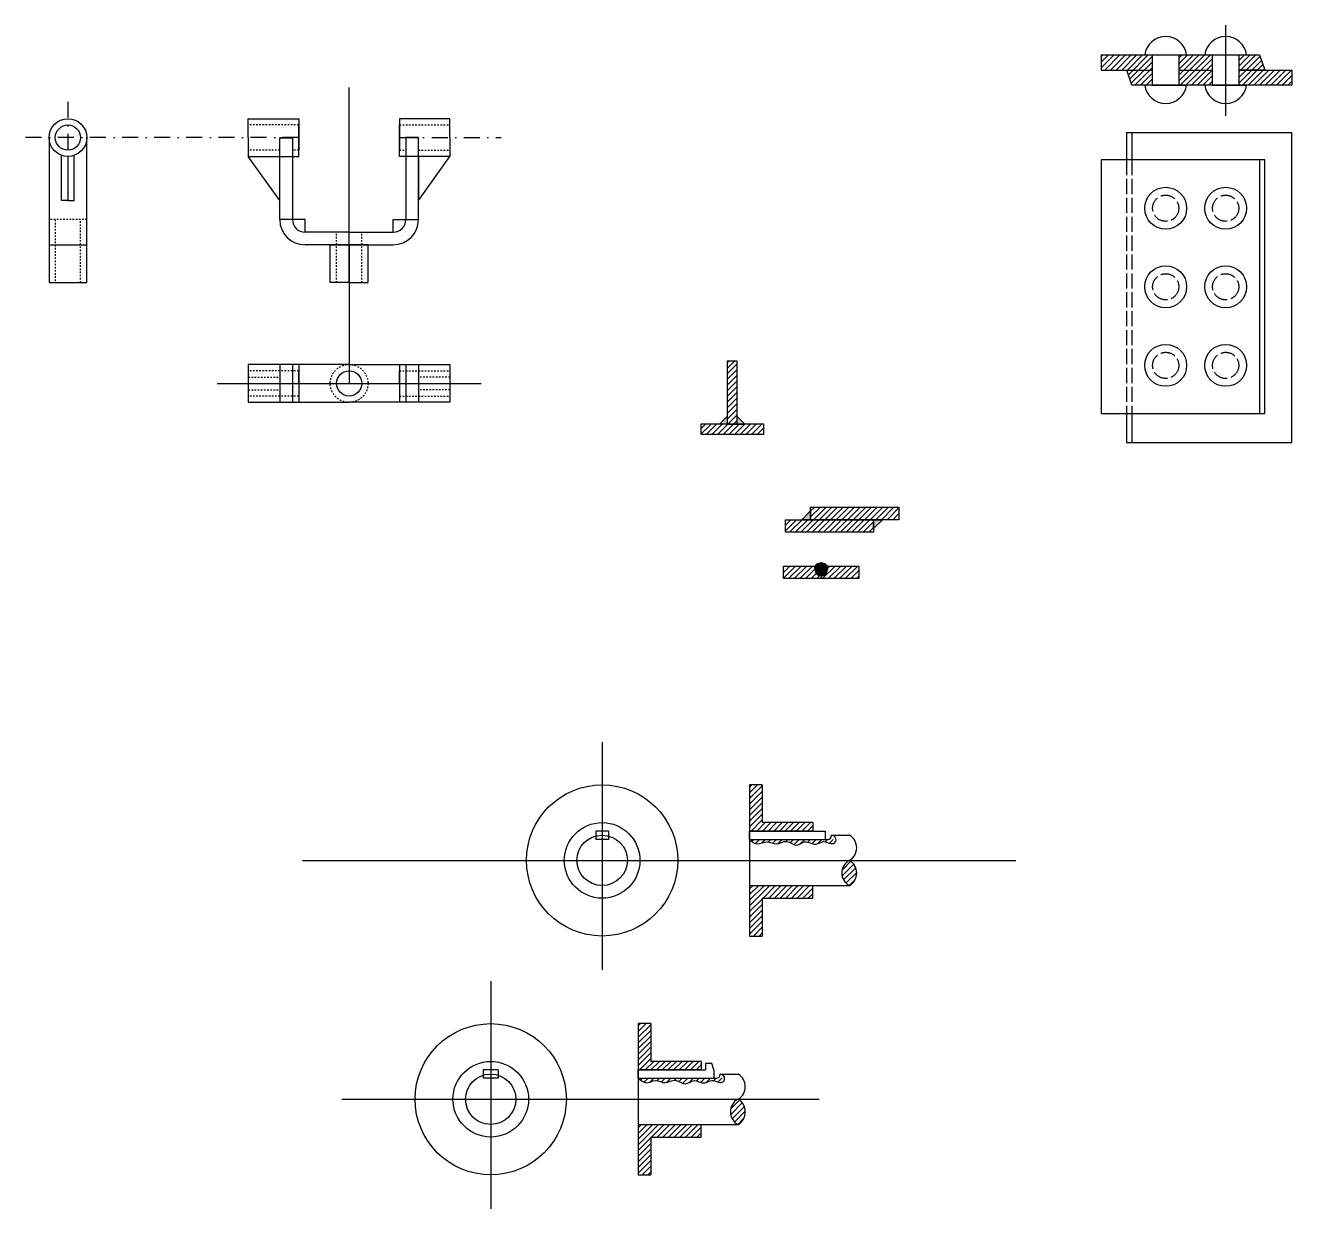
# Model space of a CAD drawing. Header units: millimetres. Extents: x -2626 to 3046, y -440 to 1628.
# Drawn here: x -863 to 142, y -88 to 851 of the extents above; entities that cross this region are included whole.
import ezdxf

# ---------------------------------------------------------------- set-up
doc = ezdxf.new("R2010")
doc.units = ezdxf.units.MM
for name, pattern in [('ACAD_ISO02W100', [15, 12, -3]), ('DASHDOT', [25.4, 12.7, -6.35, 0, -6.35]), ('JIS_02_1.2', [2.5, 1.25, -1.25])]:
    doc.linetypes.add(name, pattern=pattern)
pattern_1 = [(45, (-88.3866, -189.554), (-2.245064, 2.245064), [])]

msp = doc.modelspace()

# ---------------------------------------------------------------- hatches: boundary and pattern name
h = msp.add_hatch()
h.set_pattern_fill('ANSI31', color=256)
h.paths.add_polyline_path([(142.249, 815.683), (100.262, 815.683), (100.262, 803.683), (106.498, 803.683), (142.249, 803.683)])
h.paths.add_polyline_path([(116.672, 827.683), (100.262, 827.683), (100.262, 815.683), (121.046, 815.683)])
h.paths.add_polyline_path([(79.478, 827.683), (52.693, 827.683), (52.693, 815.683), (79.478, 815.683)])
h.paths.add_polyline_path([(79.478, 815.683), (52.693, 815.683), (52.693, 803.683), (79.478, 803.683)])
h.paths.add_polyline_path([(31.909, 815.683), (11.514, 815.683), (15.495, 803.683), (31.909, 803.683)])
h.paths.add_polyline_path([(31.909, 827.683), (-8.882, 827.683), (-8.882, 815.683), (31.909, 815.683)])
h = msp.add_hatch()
h.set_pattern_fill('ANSI31', color=256)
h.paths.add_polyline_path([(-297.645, 584.637), (-305.645, 584.637), (-305.645, 534.637), (-297.645, 534.637), (-297.645, 540.637)])
h.paths.add_polyline_path([(-276.645, 534.637), (-326.645, 534.637), (-326.645, 526.637), (-276.645, 526.637)])
h = msp.add_hatch(color=256)
h.dxf.hatch_style = 1
h.paths.add_polyline_path([(-305.645, 540.637), (-311.645, 534.637), (-305.645, 534.637)])
h.paths.add_polyline_path([(-297.645, 540.637), (-297.645, 534.637), (-291.645, 534.637)])
h = msp.add_hatch()
h.set_pattern_fill('ANSI31', color=256)
h.paths.add_polyline_path([(-169.501, 468.799), (-239.501, 468.799), (-239.501, 458.799), (-189.501, 458.799), (-169.501, 458.799)])
h.paths.add_polyline_path([(-189.501, 458.799), (-239.501, 458.799), (-259.501, 458.799), (-259.501, 448.799), (-189.501, 448.799)])
h = msp.add_hatch(color=256)
h.dxf.hatch_style = 1
h.paths.add_polyline_path([(-239.501, 465.799), (-246.501, 458.799), (-239.501, 458.799)])
h.paths.add_polyline_path([(-182.501, 458.799), (-189.501, 458.799), (-189.501, 451.799)])
h = msp.add_hatch()
h.set_pattern_fill('ANSI31', color=256)
h.paths.add_polyline_path([(-236.095, 419.161), (-236.095, 422.026), (-261.095, 422.026), (-261.095, 412.026), (-231.095, 412.026), (-231.095, 414.161, -0.41421356)])
h.paths.add_polyline_path([(-201.095, 422.026), (-226.095, 422.026), (-226.095, 419.161, -0.41421356), (-231.095, 414.161), (-231.095, 412.026), (-201.095, 412.026)])
h = msp.add_hatch(color=256)
h.dxf.hatch_style = 1
h.paths.add_polyline_path([(-226.095, 422.026, 0.47080597), (-236.095, 422.026), (-236.095, 419.161, 1), (-226.095, 419.161)])
h = msp.add_hatch()
h.set_pattern_fill('ANSI31', color=256)
h.paths.add_polyline_path([(-277.822, 248.354), (-287.822, 248.354), (-287.822, 211.684), (-237.822, 211.684), (-237.822, 218.354), (-277.822, 218.354)])
h.paths.add_polyline_path([(-237.822, 168.354), (-287.822, 168.354), (-287.822, 128.354), (-277.822, 128.354), (-277.822, 158.354), (-237.822, 158.354)])
h = msp.add_hatch()
h.set_pattern_fill('ANSI31', color=256)
edge = h.paths.add_edge_path()
edge.add_spline(control_points=[(-287.822, 205.024), (-285.831, 203.294), (-281.688, 199.694), (-274.044, 204.953), (-266.355, 199.58), (-258.222, 205.886), (-250.781, 198.148), (-243.472, 205.469), (-236.039, 199.078), (-229.266, 204.859), (-224.431, 201.139), (-219.687, 202.072), (-219.234, 204.222), (-219.298, 205.024)], knot_values=[0, 0, 0, 0, 7.12720959, 14.82957451, 22.64686129, 30.98239429, 39.69912068, 46.1696486, 55.4132246, 61.48905472, 67.88477778, 71.39405672, 73.59149744, 73.59149744, 73.59149744, 73.59149744], degree=3, periodic=0)
edge.add_line((-219.298, 205.024), (-287.822, 205.024))
h = msp.add_hatch()
h.set_pattern_fill('ANSI31', color=256)
h.paths.add_polyline_path([(-208.588, 188.354), (-208.98, 188.354, 0.57087862), (-208.98, 168.354), (-208.588, 168.354, 0.57087862)])
h = msp.add_hatch()
h.set_pattern_fill('ANSI31', color=256)
h.set_pattern_definition(pattern_1)
h.paths.add_polyline_path([(-366.209, 58.8), (-376.209, 58.8), (-376.209, 22.13), (-326.209, 22.13), (-326.209, 28.8), (-366.209, 28.8)])
h.paths.add_polyline_path([(-326.209, -21.2), (-376.209, -21.2), (-376.209, -61.2), (-366.209, -61.2), (-366.209, -31.2), (-326.209, -31.2)])
h = msp.add_hatch()
h.set_pattern_fill('ANSI31', color=256)
h.set_pattern_definition(pattern_1)
edge = h.paths.add_edge_path()
edge.add_spline(control_points=[(-376.209, 15.47), (-374.218, 13.74), (-370.075, 10.14), (-362.431, 15.399), (-354.742, 10.026), (-346.608, 16.332), (-339.168, 8.594), (-331.859, 15.915), (-324.425, 9.524), (-317.653, 15.305), (-312.818, 11.584), (-308.074, 12.518), (-307.62, 14.667), (-307.684, 15.47)], knot_values=[0, 0, 0, 0, 7.12720959, 14.82957451, 22.64686129, 30.98239429, 39.69912068, 46.1696486, 55.4132246, 61.48905472, 67.88477778, 71.39405672, 73.59149744, 73.59149744, 73.59149744, 73.59149744], degree=3, periodic=0)
edge.add_line((-307.684, 15.47), (-376.209, 15.47))
h = msp.add_hatch()
h.set_pattern_fill('ANSI31', color=256)
h.set_pattern_definition(pattern_1)
h.paths.add_polyline_path([(-296.975, -1.2), (-297.367, -1.2, 0.57087862), (-297.367, -21.2), (-296.975, -21.2, 0.57087862)])

# ---------------------------------------------------------------- linework, layer by layer
for p, q in [((89.87, 851.166), (89.87, 779.317)), ((-8.882, 827.683), (-8.882, 815.683)), ((-8.882, 827.683), (79.478, 827.683)), ((25.674, 827.683), (58.929, 827.683)), ((31.909, 803.683), (31.909, 827.683)), ((52.693, 827.683), (52.693, 803.683)), ((58.929, 827.683), (73.243, 827.683)), ((73.243, 827.683), (106.498, 827.683)), ((79.478, 827.683), (100.262, 827.683)), ((79.478, 803.683), (79.478, 827.683)), ((89.87, 827.683), (116.672, 827.683)), ((100.262, 827.683), (100.262, 803.683)), ((116.672, 827.683), (121.046, 815.683)), ((-8.882, 815.683), (31.909, 815.683)), ((11.125, 815.683), (31.909, 815.683)), ((11.125, 815.683), (15.495, 815.683)), ((15.495, 803.683), (11.514, 815.683)), ((52.693, 815.683), (79.478, 815.683)), ((121.046, 815.683), (100.262, 815.683)), ((100.262, 815.683), (142.249, 815.683)), ((142.249, 815.683), (142.249, 803.683)), ((-605.624, 646.957), (-605.624, 801.846)), ((42.301, 803.683), (15.495, 803.683)), ((42.301, 803.683), (25.674, 803.683)), ((42.301, 803.683), (25.674, 803.683)), ((31.909, 803.683), (52.693, 803.683)), ((52.693, 803.683), (31.909, 803.683)), ((31.909, 803.683), (52.693, 803.683)), ((100.262, 803.683), (42.301, 803.683)), ((42.301, 803.683), (58.929, 803.683)), ((42.301, 803.683), (58.929, 803.683)), ((89.87, 803.683), (73.243, 803.683)), ((89.87, 803.683), (73.243, 803.683)), ((100.262, 803.683), (79.478, 803.683)), ((79.478, 803.683), (100.262, 803.683)), ((100.262, 803.683), (79.478, 803.683)), ((79.478, 803.683), (100.262, 803.683)), ((89.87, 803.683), (106.498, 803.683)), ((89.87, 803.683), (106.498, 803.683)), ((142.249, 803.683), (100.262, 803.683)), ((-685.624, 762.067), (-685.624, 777.067)), ((-685.624, 777.067), (-645.624, 777.067)), ((-645.624, 777.067), (-645.624, 762.067)), ((-525.624, 777.067), (-565.624, 777.067)), ((-565.624, 777.067), (-565.624, 762.067)), ((-525.624, 762.067), (-525.624, 777.067)), ((-645.624, 762.067), (-645.624, 772.067)), ((-565.624, 762.067), (-565.624, 772.067)), ((142.249, 765.807), (11.125, 765.807)), ((11.125, 765.807), (11.125, 744.274)), ((15.495, 765.807), (15.495, 744.274)), ((142.249, 520.1), (142.249, 765.807)), ((-843.754, 762.067), (-843.754, 646.957)), ((-813.754, 646.957), (-813.754, 762.067)), ((-685.624, 762.067), (-685.624, 747.067)), ((-660.624, 762.178), (-650.624, 762.178)), ((-660.624, 696.957), (-660.624, 761.957)), ((-660.624, 761.957), (-650.624, 761.957)), ((-650.624, 761.957), (-650.624, 696.957)), ((-645.624, 747.067), (-645.624, 762.067)), ((-645.624, 762.067), (-645.624, 752.067)), ((-565.624, 747.067), (-565.624, 762.067)), ((-565.624, 762.067), (-565.624, 752.067)), ((-550.624, 762.178), (-560.624, 762.178)), ((-550.624, 761.957), (-560.624, 761.957)), ((-560.624, 761.957), (-560.624, 696.957)), ((-550.624, 696.957), (-550.624, 761.957)), ((-525.624, 762.067), (-525.624, 747.067)), ((-833.754, 712.067), (-833.818, 747.948)), ((-828.754, 747.067), (-828.754, 712.067)), ((-823.754, 712.067), (-823.69, 747.948)), ((-685.624, 747.067), (-645.624, 747.067)), ((-660.624, 712.067), (-685.624, 747.067)), ((-525.624, 747.067), (-565.624, 747.067)), ((-550.624, 747.067), (-550.624, 712.067)), ((-550.624, 712.067), (-525.624, 747.067)), ((121.046, 744.274), (-8.882, 744.274)), ((-8.882, 744.274), (-8.882, 543.185)), ((116.672, 744.274), (116.672, 543.185)), ((121.046, 543.185), (121.046, 744.274)), ((-828.754, 712.067), (-833.754, 712.067)), ((-828.754, 712.067), (-823.754, 712.067)), ((-843.754, 696.957), (-843.754, 676.957)), ((-640.624, 696.957), (-660.624, 696.957)), ((-640.624, 686.957), (-640.624, 696.957)), ((-570.624, 686.957), (-570.624, 696.957)), ((-570.624, 696.957), (-550.624, 696.957)), ((-605.624, 686.957), (-640.624, 686.957)), ((-605.624, 686.957), (-570.624, 686.957)), ((-843.754, 676.957), (-813.754, 676.957)), ((-605.624, 676.957), (-640.624, 676.957)), ((-620.624, 646.957), (-620.624, 676.957)), ((-620.624, 676.957), (-615.624, 676.957)), ((-615.624, 676.957), (-605.624, 676.957)), ((-595.624, 676.957), (-605.624, 676.957)), ((-605.624, 676.957), (-605.624, 646.957)), ((-605.624, 676.957), (-570.624, 676.957)), ((-605.624, 676.957), (-605.624, 646.957)), ((-590.624, 676.957), (-595.624, 676.957)), ((-590.624, 646.957), (-590.624, 676.957)), ((-843.754, 646.957), (-813.754, 646.957)), ((-838.754, 646.957), (-828.754, 646.957)), ((-828.754, 646.957), (-818.754, 646.957)), ((-605.624, 646.957), (-620.624, 646.957)), ((-605.624, 646.957), (-615.624, 646.957)), ((-605.624, 646.957), (-595.624, 646.957)), ((-605.624, 646.957), (-590.624, 646.957)), ((-605.624, 646.957), (-605.624, 566.955)), ((-297.645, 584.637), (-305.645, 584.637)), ((-305.645, 584.637), (-305.645, 534.637)), ((-297.645, 534.637), (-297.645, 584.637)), ((-605.624, 581.955), (-685.624, 581.955)), ((-685.624, 581.955), (-685.624, 551.955)), ((-685.624, 576.955), (-685.624, 571.955)), ((-660.624, 581.955), (-660.624, 551.955)), ((-650.624, 581.955), (-650.624, 551.955)), ((-645.624, 581.955), (-645.624, 551.955)), ((-645.624, 566.955), (-645.624, 576.955)), ((-605.624, 581.955), (-525.624, 581.955)), ((-565.624, 581.955), (-565.624, 551.955)), ((-565.624, 566.955), (-565.624, 576.955)), ((-560.624, 581.955), (-560.624, 551.955)), ((-550.624, 581.955), (-550.624, 551.955)), ((-525.624, 581.955), (-525.624, 551.955)), ((-525.624, 576.955), (-525.624, 571.955)), ((-710.238, 566.955), (-500.905, 566.955)), ((-685.624, 551.955), (-605.624, 551.955)), ((-525.624, 551.955), (-605.624, 551.955)), ((-8.882, 543.185), (121.046, 543.185)), ((11.125, 543.185), (11.125, 520.1)), ((15.495, 543.185), (15.495, 520.1)), ((-276.645, 534.637), (-326.645, 534.637)), ((-326.645, 534.637), (-326.645, 526.637)), ((-305.645, 540.637), (-311.645, 534.637)), ((-305.645, 534.637), (-297.645, 534.637)), ((-297.645, 534.637), (-303.645, 534.637)), ((-301.645, 534.637), (-297.645, 534.637)), ((-297.645, 534.637), (-297.645, 540.637)), ((-297.645, 540.637), (-291.645, 534.637)), ((-297.645, 534.637), (-297.645, 540.637)), ((-297.645, 534.637), (-291.645, 534.637)), ((-276.645, 526.637), (-276.645, 534.637)), ((-326.645, 526.637), (-276.645, 526.637)), ((11.125, 520.1), (142.249, 520.1)), ((-246.501, 458.799), (-239.501, 465.799)), ((-239.501, 468.799), (-169.501, 468.799)), ((-239.501, 458.799), (-239.501, 468.799)), ((-239.501, 465.799), (-239.501, 458.799)), ((-239.501, 465.799), (-239.501, 458.799)), ((-169.501, 468.799), (-169.501, 458.799)), ((-259.501, 458.799), (-189.501, 458.799)), ((-259.501, 448.799), (-259.501, 458.799)), ((-239.501, 458.799), (-246.501, 458.799)), ((-169.501, 458.799), (-239.501, 458.799)), ((-189.501, 458.799), (-189.501, 448.799)), ((-189.501, 458.799), (-182.501, 458.799)), ((-189.501, 451.799), (-189.501, 458.799)), ((-189.501, 458.799), (-182.501, 458.799)), ((-182.501, 458.799), (-189.501, 451.799)), ((-189.501, 448.799), (-259.501, 448.799)), ((-261.095, 422.026), (-236.095, 422.026)), ((-261.095, 412.026), (-261.095, 422.026)), ((-236.095, 419.161), (-236.095, 422.026)), ((-236.095, 422.026), (-236.095, 422.026)), ((-226.095, 422.026), (-226.095, 419.161)), ((-226.095, 422.026), (-201.095, 422.026)), ((-201.095, 422.026), (-201.095, 412.026)), ((-201.095, 412.026), (-261.095, 412.026)), ((-231.095, 414.161), (-231.095, 412.026)), ((-404.871, 282.17), (-404.871, 101.487)), ((-287.822, 248.354), (-287.822, 128.354)), ((-277.822, 248.354), (-287.822, 248.354)), ((-277.822, 248.354), (-277.822, 218.354)), ((-409.871, 211.684), (-409.871, 205.024)), ((-399.871, 211.684), (-409.871, 211.684)), ((-399.871, 211.684), (-399.871, 205.024)), ((-237.822, 211.684), (-287.822, 211.684)), ((-287.822, 211.614), (-227.822, 211.684)), ((-287.822, 205.024), (-287.822, 211.614)), ((-237.822, 218.354), (-277.822, 218.354)), ((-237.822, 218.354), (-237.822, 211.684)), ((-227.822, 211.684), (-227.822, 205.024)), ((-399.871, 205.024), (-409.871, 205.024)), ((-287.822, 208.354), (-287.822, 168.354)), ((-287.822, 205.024), (-225.822, 205.024)), ((-222.822, 208.354), (-208.588, 208.354)), ((-222.822, 208.024), (-222.822, 208.354)), ((-642.496, 188.354), (-76.746, 188.354)), ((-237.822, 168.354), (-208.588, 168.354)), ((-237.822, 158.354), (-237.822, 168.354)), ((-277.822, 158.354), (-237.822, 158.354)), ((-277.822, 158.354), (-277.822, 128.354)), ((-287.822, 128.354), (-277.822, 128.354)), ((-493.257, 92.616), (-493.257, -88.068)), ((-376.209, 58.8), (-376.209, -61.2)), ((-366.209, 58.8), (-376.209, 58.8)), ((-366.209, 58.8), (-366.209, 28.8)), ((-487.257, 22.13), (-499.257, 22.13)), ((-499.257, 22.13), (-499.257, 15.47)), ((-493.257, 22.13), (-493.257, 15.47)), ((-487.257, 22.13), (-487.257, 15.47)), ((-376.209, 15.47), (-376.237, 22.07)), ((-376.237, 22.07), (-322.805, 22.07)), ((-326.209, 22.13), (-376.209, 22.13)), ((-326.209, 28.8), (-366.209, 28.8)), ((-326.209, 28.8), (-326.209, 22.13)), ((-317.874, 27.125), (-322.805, 27.125)), ((-322.805, 27.125), (-322.805, 22.07)), ((-316.209, 22.07), (-317.874, 27.125)), ((-316.209, 22.13), (-316.209, 15.47)), ((-487.257, 15.47), (-499.257, 15.47)), ((-376.209, 18.8), (-376.209, -21.2)), ((-376.209, 15.47), (-314.209, 15.47)), ((-311.209, 18.8), (-296.975, 18.8)), ((-311.209, 18.47), (-311.209, 18.8)), ((-611.461, -1.2), (-232.604, -1.2)), ((-326.209, -21.2), (-296.975, -21.2)), ((-326.209, -31.2), (-326.209, -21.2)), ((-366.209, -31.2), (-366.209, -61.2)), ((-366.209, -31.2), (-326.209, -31.2)), ((-376.209, -61.2), (-366.209, -61.2))]:
    msp.add_line(p, q)
at = {"linetype": 'DASHDOT'}
for p, q in [((-828.754, 790.438), (-828.754, 747.067)), ((-645.624, 762.067), (-862.547, 762.067)), ((-565.624, 762.067), (-485.102, 762.067))]:
    msp.add_line(p, q, dxfattribs=at)
at = {"linetype": 'JIS_02_1.2'}
for p, q in [((-660.624, 772.067), (-685.624, 772.067)), ((-645.624, 772.067), (-660.624, 772.067)), ((-565.624, 772.067), (-550.624, 772.067)), ((-550.624, 772.067), (-525.624, 772.067)), ((-660.624, 752.067), (-685.624, 752.067)), ((-645.624, 752.067), (-650.624, 752.067)), ((-565.624, 752.067), (-560.624, 752.067)), ((-550.624, 752.067), (-525.624, 752.067)), ((-813.754, 696.957), (-843.754, 696.957)), ((-838.754, 696.957), (-838.754, 646.957)), ((-818.754, 646.957), (-818.754, 696.957)), ((-615.624, 646.957), (-615.624, 686.957)), ((-595.624, 646.957), (-595.624, 686.957)), ((-645.624, 576.955), (-685.624, 576.955)), ((-565.624, 576.955), (-525.624, 576.955)), ((-685.624, 571.955), (-660.624, 571.955)), ((-525.624, 571.955), (-550.624, 571.955)), ((-685.624, 561.955), (-660.624, 561.955)), ((-645.624, 556.955), (-685.624, 556.955)), ((-565.624, 556.955), (-525.624, 556.955)), ((-525.624, 561.955), (-550.624, 561.955))]:
    msp.add_line(p, q, dxfattribs=at)
at = {"linetype": 'ACAD_ISO02W100'}
for p, q in [((11.125, 744.274), (11.125, 543.185)), ((15.495, 744.274), (15.495, 543.185))]:
    msp.add_line(p, q, dxfattribs=at)
at = {"linetype": 'Continuous'}
for p, q in [((-287.822, 168.354), (-237.822, 168.354)), ((-376.209, -21.2), (-326.209, -21.2))]:
    msp.add_line(p, q, dxfattribs=at)
for centre, radius in [((-828.754, 762.067), 15), ((-828.754, 762.067), 10), ((42.301, 705.971), 16.627), ((89.87, 705.971), 16.627), ((42.301, 643.619), 16.627), ((89.87, 643.619), 16.627), ((42.301, 581.267), 16.627), ((89.87, 581.267), 16.627), ((-605.624, 566.955), 10), ((-605.624, 566.955), 10), ((-404.871, 188.354), 60), ((-404.871, 188.354), 30), ((-404.871, 188.354), 20), ((-404.871, 188.354), 20), ((-493.257, -1.2), 60), ((-493.257, -1.2), 30), ((-493.257, -1.2), 20), ((-493.257, -1.2), 20)]:
    msp.add_circle(centre, radius)
at = {"linetype": 'ACAD_ISO02W100'}
for centre in [(42.301, 705.971), (89.87, 705.971), (42.301, 643.619), (89.87, 643.619), (42.301, 581.267), (89.87, 581.267)]:
    msp.add_circle(centre, 10.392, dxfattribs=at)
at = {"linetype": 'JIS_02_1.2'}
msp.add_circle((-605.624, 566.955), 15, dxfattribs=at)
msp.add_circle((-605.624, 566.955), 15, dxfattribs=at)
for centre, radius, start, end in [((42.301, 825.456), 16.776, 7.62815, 172.37185), ((89.87, 825.456), 16.776, 7.62815, 172.37185), ((42.301, 805.91), 16.776, 187.62815, 352.37185), ((89.87, 805.91), 16.776, 187.62815, 352.37185), ((-640.624, 696.957), 20, 180, 270), ((-640.624, 696.957), 10, 180, 270), ((-570.624, 696.957), 20, 270, 0), ((-570.624, 696.957), 10, 270, 0), ((-231.095, 417.893), 6.487, 39.577328, 140.422672), ((-231.095, 419.161), 5, 180, 0), ((-225.822, 208.024), 3, 270, 0), ((-214.493, 198.354), 11.613, 300.557756, 59.442244), ((-203.076, 178.354), 11.613, 120.557756, 239.442244), ((-214.493, 178.354), 11.613, 300.557756, 59.442244), ((-314.209, 18.47), 3, 270, 0), ((-302.879, 8.8), 11.613, 300.557756, 59.442244), ((-291.463, -11.2), 11.613, 120.557756, 239.442244), ((-302.879, -11.2), 11.613, 300.557756, 59.442244)]:
    msp.add_arc(centre, radius, start, end)
for points in [[(-287.822, 205.024), (-281.65, 201.46), (-274.141, 203.177), (-266.504, 201.508), (-258.39, 203.416), (-250.157, 200.554), (-244.19, 203.058), (-235.121, 201.27), (-229.394, 203.297), (-223.188, 201.747), (-219.847, 202.82), (-219.847, 206.689), (-222.822, 208.354)], [(-376.209, 15.47), (-370.036, 11.906), (-362.528, 13.623), (-354.891, 11.954), (-346.777, 13.862), (-338.543, 11), (-332.577, 13.504), (-323.508, 11.716), (-317.78, 13.743), (-311.575, 12.193), (-308.234, 13.266), (-308.234, 17.135), (-311.209, 18.8)]]:
    msp.add_spline(points, degree=3)

doc.saveas('drawing.dxf')
